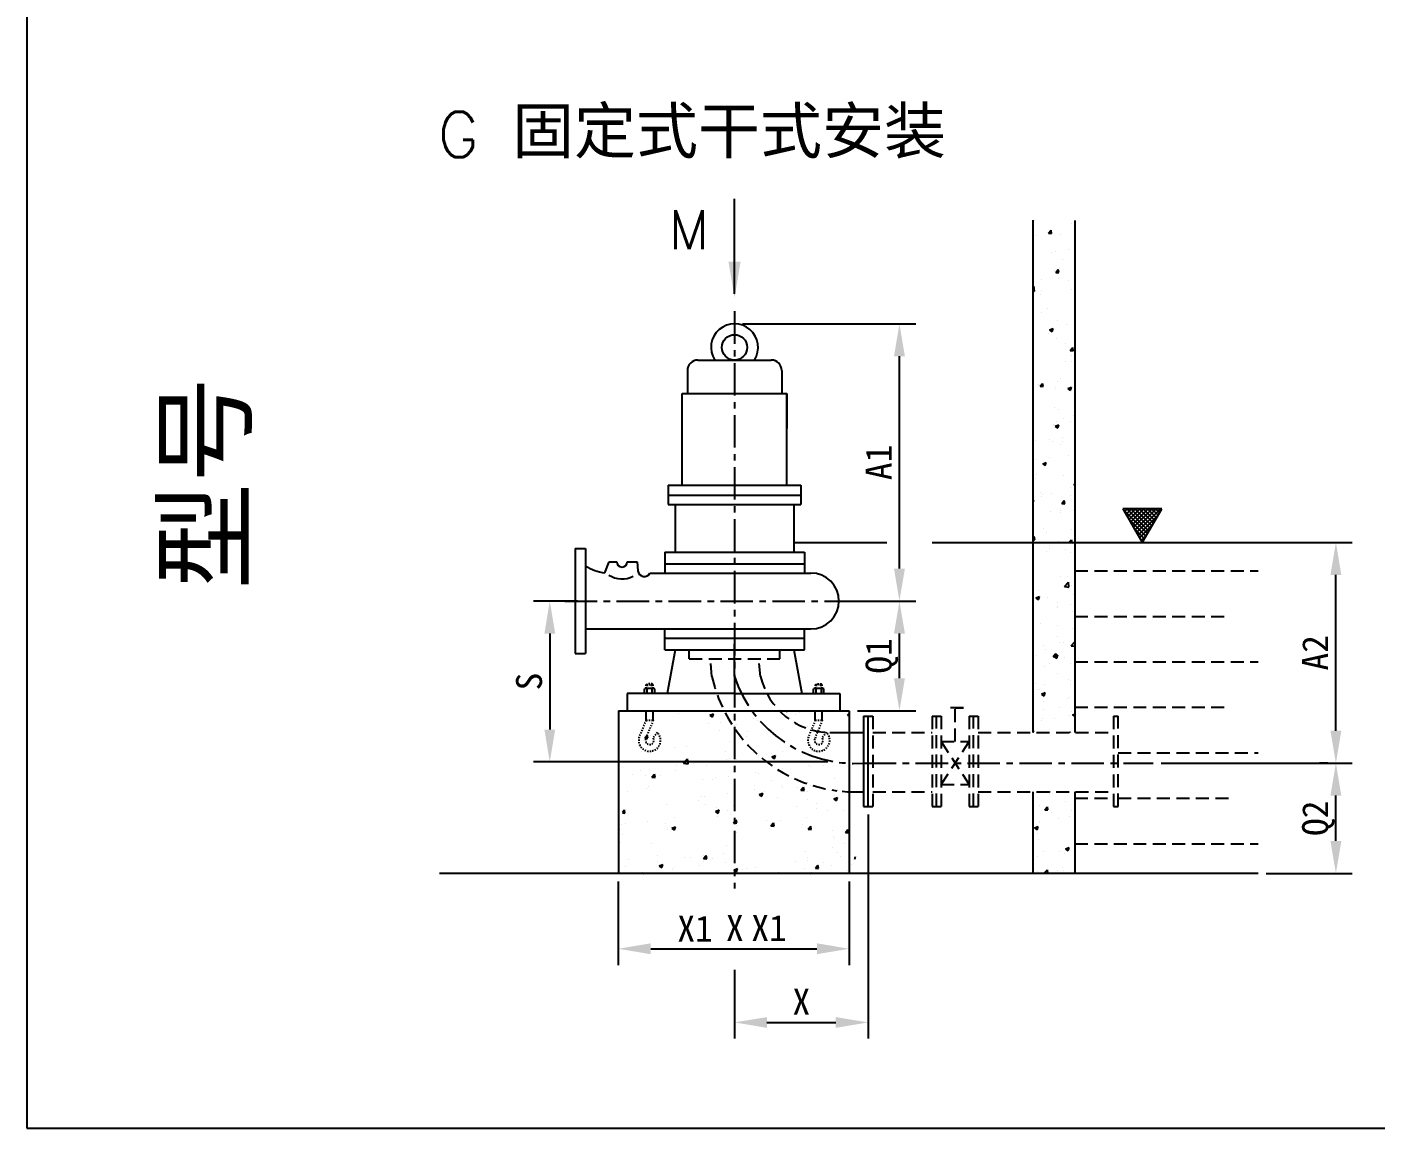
# Model space of a CAD drawing. Extents: x 1620 to 2878, y -792 to 791.
# Drawn here: x 1619.6 to 1723.4, y 343.7 to 428.5 of the extents above; entities that cross this region are included whole.
import ezdxf
from ezdxf.enums import TextEntityAlignment as Align

# ---------------------------------------------------------------- set-up
doc = ezdxf.new("R2010")
doc.units = 0
doc.header["$MEASUREMENT"] = 0
doc.linetypes.add('CENTERX2', pattern=[4, 2.5, -0.5, 0.5, -0.5])
doc.linetypes.add('DASHEDX2', pattern=[1.5, 1, -0.5])
doc.layers.get('0').update_dxf_attribs({"linetype": 'CONTINUOUS'})
doc.layers.get('DEFPOINTS').update_dxf_attribs({"linetype": 'CONTINUOUS'})
for name, color, linetype in [('1', 7, 'CONTINUOUS'), ('2', 1, 'CONTINUOUS'), ('3', 2, 'DASHEDX2'), ('5', 4, 'CENTERX2'), ('7', 1, 'CONTINUOUS')]:
    doc.layers.add(name, color=color, linetype=linetype)
doc.styles.add('HZTXT', font='txt.shx', dxfattribs={"bigfont": 'hztxt.shx'})
doc.styles.get("Standard").update_dxf_attribs({"font": 'SimSun.ttf', "width": 0.6})
doc.dimstyles.get("Standard").update_dxf_attribs({"dimtxt": 0.18, "dimasz": 0.18, "dimexe": 0.18, "dimexo": 0.0625, "dimgap": 0.09, "dimtad": 0, "dimtih": 1, "dimtoh": 1, "dimdec": 4, "dimzin": 0, "dimdsep": 46, "dimtxsty": 'Standard', "dimcen": 0.09, "dimadec": 0, "dimazin": 0, "dimtfac": 1, "dimtdec": 4, "dimtofl": 0, "dimtmove": 0, "dimatfit": 3, "dimfxl": 0, "dimtolj": 1, "dimtzin": 0, "dimarcsym": 0})

# ---------------------------------------------------------------- blocks, each defined once
blk = doc.blocks.new('*D360')
at = {"layer": '2', "color": 0, "lineweight": -2}
for p, q in [((1661.97, 384.3), (1658.58, 384.3)), ((1659.83, 381.8), (1659.83, 374.41)), ((1681.25, 371.91), (1658.58, 371.91))]:
    blk.add_line(p, q, dxfattribs=at)
at = {"layer": '2', "color": 0}
for points in [[(1659.42, 381.8), (1660.25, 381.8), (1659.83, 384.3)], [(1659.42, 374.41), (1660.25, 374.41), (1659.83, 371.91)]]:
    blk.add_solid(points, dxfattribs=at)
at = {"layer": 'DEFPOINTS', "color": 0}
for p in [(1662.59, 384.3), (1659.83, 371.91), (1681.88, 371.91)]:
    blk.add_point(p, dxfattribs=at)
blk = doc.blocks.new('*D361')
at = {"layer": '2', "color": 0, "lineweight": -2}
for p, q in [((1665.11, 362.71), (1665.11, 356.28)), ((1682.9, 362.71), (1682.9, 356.28)), ((1667.61, 357.53), (1680.4, 357.53))]:
    blk.add_line(p, q, dxfattribs=at)
at = {"layer": '2', "color": 0}
for points in [[(1667.61, 357.95), (1667.61, 357.11), (1665.11, 357.53)], [(1680.4, 357.95), (1680.4, 357.11), (1682.9, 357.53)]]:
    blk.add_solid(points, dxfattribs=at)
at = {"layer": 'DEFPOINTS', "color": 0}
for p in [(1665.11, 363.33), (1682.9, 363.33), (1682.9, 357.53)]:
    blk.add_point(p, dxfattribs=at)
blk = doc.blocks.new('*D362')
at = {"layer": '2', "color": 0, "lineweight": -2}
for p, q in [((1684.35, 367.86), (1684.35, 350.61)), ((1674.06, 355.91), (1674.06, 350.61)), ((1676.56, 351.86), (1681.85, 351.86))]:
    blk.add_line(p, q, dxfattribs=at)
at = {"layer": '2', "color": 0}
for points in [[(1676.56, 352.27), (1676.56, 351.44), (1674.06, 351.86)], [(1681.85, 352.27), (1681.85, 351.44), (1684.35, 351.86)]]:
    blk.add_solid(points, dxfattribs=at)
at = {"layer": 'DEFPOINTS', "color": 0}
for p in [(1684.35, 368.48), (1674.06, 356.53), (1684.35, 351.86)]:
    blk.add_point(p, dxfattribs=at)
blk = doc.blocks.new('*D363')
at = {"layer": '2', "color": 0, "lineweight": -2}
for p, q in [((1689.29, 388.81), (1721.62, 388.81)), ((1720.37, 374.32), (1720.37, 386.31)), ((1719.75, 371.82), (1719.12, 371.82))]:
    blk.add_line(p, q, dxfattribs=at)
at = {"layer": '2', "color": 0}
for points in [[(1719.95, 386.31), (1720.79, 386.31), (1720.37, 388.81)], [(1719.95, 374.32), (1720.79, 374.32), (1720.37, 371.82)]]:
    blk.add_solid(points, dxfattribs=at)
at = {"layer": 'DEFPOINTS', "color": 0}
for p in [(1688.66, 388.81), (1720.37, 388.81), (1720.37, 371.82)]:
    blk.add_point(p, dxfattribs=at)
blk = doc.blocks.new('*D364')
at = {"layer": '2', "color": 0, "lineweight": -2}
for p, q in [((1682.72, 384.3), (1688.01, 384.3)), ((1686.76, 378.35), (1686.76, 381.8)), ((1683.52, 375.85), (1688.01, 375.85))]:
    blk.add_line(p, q, dxfattribs=at)
at = {"layer": '2', "color": 0}
for points in [[(1686.34, 381.8), (1687.18, 381.8), (1686.76, 384.3)], [(1686.34, 378.35), (1687.18, 378.35), (1686.76, 375.85)]]:
    blk.add_solid(points, dxfattribs=at)
at = {"layer": 'DEFPOINTS', "color": 0}
for p in [(1682.1, 384.3), (1686.76, 384.3), (1682.9, 375.85)]:
    blk.add_point(p, dxfattribs=at)
blk = doc.blocks.new('A$C2A1F7C56')
at = {"layer": '1'}
for p, q in [((9.7, 44.7), (9.7, 44.7)), ((12.3, 46.2), (12.3, 46.2))]:
    blk.add_line(p, q, dxfattribs=at)
at = {"layer": '3', "color": 2, "linetype": 'Continuous'}
for p, q in [((8.9, 89.2), (8.9, 96.1)), ((12.9, 89.2), (12.9, 96.1)), ((20.9, 89.2), (20.9, 96.1)), ((24.9, 89.2), (24.9, 96.1)), ((269.4, 89.2), (269.4, 96.1)), ((273.4, 89.2), (273.4, 96.1)), ((281.4, 89.2), (281.4, 96.1)), ((285.4, 89.2), (285.4, 96.1))]:
    blk.add_line(p, q, dxfattribs=at)
at = {"layer": '3', "color": 2}
for p, q in [((11.6, 102.3), (12.8, 103.6)), ((11.6, 96.6), (11.6, 102.3)), ((22.2, 102.3), (11.6, 102.3)), ((22.2, 96.6), (11.6, 96.6)), ((21, 103.6), (12.8, 103.6)), ((13.5, 96.3), (13.5, 103.6)), ((20.4, 96.3), (20.4, 103.6)), ((22.2, 102.3), (21, 103.6)), ((22.2, 96.6), (22.2, 102.3)), ((272.1, 102.3), (273.3, 103.5)), ((272.1, 96.6), (272.1, 102.3)), ((282.7, 102.3), (272.1, 102.3)), ((282.7, 96.6), (272.1, 96.6)), ((281.5, 103.5), (273.3, 103.5)), ((273.9, 96.2), (273.9, 103.5)), ((280.9, 96.2), (280.9, 103.5)), ((282.7, 102.3), (281.5, 103.5)), ((282.7, 96.6), (282.7, 102.3))]:
    blk.add_line(p, q, dxfattribs=at)
at = {"layer": '3', "color": 2, "linetype": 'Continuous', "ltscale": 0.5}
for p, q in [((11.5, 47.7), (11.5, 62.3)), ((22.4, 47.7), (22.4, 62.3)), ((272, 47.7), (272, 62.3)), ((282.8, 47.7), (282.8, 62.3))]:
    blk.add_line(p, q, dxfattribs=at)
at = {"layer": '3', "color": 2, "ltscale": 0.5}
for p, q in [((11.5, 47.7), (0.8, 22.2)), ((22.4, 47.7), (10.7, 19)), ((11.5, 47.7), (22.4, 47.7)), ((272, 47.7), (261.3, 22.2)), ((282.8, 47.7), (271.2, 19)), ((272, 47.7), (282.8, 47.7)), ((28.6, 29.2), (22.3, 20.7)), ((289.1, 29.2), (282.8, 20.7))]:
    blk.add_line(p, q, dxfattribs=at)
at = {"layer": '3', "color": 2, "linetype": 'Continuous'}
for centre, radius, start, end in [((10.9, 93), 3.68, 57.1328, 122.8672), ((16.9, 82.9), 13.8, 73, 107), ((22.9, 93), 3.68, 57.1328, 122.8672), ((271.4, 93), 3.68, 57.1328, 122.8672), ((277.4, 82.9), 13.8, 73, 107), ((283.4, 93), 3.68, 57.1328, 122.8672)]:
    blk.add_arc(centre, radius, start, end, dxfattribs=at)
at = {"layer": '3', "color": 2, "ltscale": 0.5}
for centre, radius, end in [((16.9, 16.9), 16.9, 46.4582), ((277.4, 16.9), 16.9, 46.4582), ((16.9, 16.9), 6.57, 35.0438), ((277.4, 16.9), 6.57, 35.0438)]:
    blk.add_arc(centre, radius, 161.8693, end, dxfattribs=at)
blk = doc.blocks.new('*D365')
at = {"layer": '2', "color": 0, "lineweight": -2}
for p, q in [((1674.68, 405.64), (1688.01, 405.64)), ((1686.76, 386.8), (1686.76, 403.14)), ((1682.72, 384.3), (1688.01, 384.3))]:
    blk.add_line(p, q, dxfattribs=at)
at = {"layer": '2', "color": 0}
for points in [[(1686.34, 403.14), (1687.18, 403.14), (1686.76, 405.64)], [(1686.34, 386.8), (1687.18, 386.8), (1686.76, 384.3)]]:
    blk.add_solid(points, dxfattribs=at)
at = {"layer": 'DEFPOINTS', "color": 0}
for p in [(1674.06, 405.64), (1686.76, 405.64), (1682.1, 384.3)]:
    blk.add_point(p, dxfattribs=at)
blk = doc.blocks.new('A$C64E24ADA')
at = {"layer": '1', "color": 7}
for p, q in [((8.1, 26), (64.9, 26)), ((0, 17.9), (0, 0)), ((73, 17.9), (73, 0))]:
    blk.add_line(p, q, dxfattribs=at)
blk.add_circle((36.5, 35.8), 9.79, dxfattribs=at)
for centre, radius, start, end in [((36.5, 35.8), 18.2, 327.4334, 212.5666), ((8.1, 17.9), 8.11, 90, 180), ((64.9, 17.9), 8.11, 360, 90)]:
    blk.add_arc(centre, radius, start, end, dxfattribs=at)
blk = doc.blocks.new('A$C72826DCF')
at = {"layer": '7', "xscale": 1.99080175, "yscale": 1.99080175, "zscale": 1.99080175}
blk.add_blockref('A$C64E24ADA', (0, 0), dxfattribs=at)
blk = doc.blocks.new('*D366')
at = {"layer": '2', "color": 0, "lineweight": -2}
for p, q in [((1706.91, 371.82), (1721.62, 371.82)), ((1720.37, 365.83), (1720.37, 369.32)), ((1715, 363.33), (1721.62, 363.33))]:
    blk.add_line(p, q, dxfattribs=at)
at = {"layer": '2', "color": 0}
for points in [[(1719.95, 369.32), (1720.79, 369.32), (1720.37, 371.82)], [(1719.95, 365.83), (1720.79, 365.83), (1720.37, 363.33)]]:
    blk.add_solid(points, dxfattribs=at)
at = {"layer": 'DEFPOINTS', "color": 0}
for p in [(1706.29, 371.82), (1720.37, 371.82), (1714.37, 363.33)]:
    blk.add_point(p, dxfattribs=at)
blk = doc.blocks.new('A$C3E72475A')
at = {"layer": '2'}
h = blk.add_hatch(dxfattribs=at)
h.set_pattern_fill('ANSI37', color=256, scale=36, style=0)
h.set_pattern_definition([(45, (2024.0684, 8012.158), (-3.1819805, 3.1819805), []), (135, (2024.0684, 8012.158), (-3.1819805, -3.1819805), [])])
h.paths.add_polyline_path([(60, 52), (0, 52), (30, 0)])
for p, q in [((60, 52), (0, 52)), ((0, 52), (30, 0)), ((30, 0), (60, 52))]:
    blk.add_line(p, q, dxfattribs=at)
blk = doc.blocks.new('A$C0EF043DF')
at = {"layer": '7'}
blk.add_blockref('A$C3E72475A', (0, 0), dxfattribs=at)
blk = doc.blocks.new('A$C2C7963D8')
at = {"layer": '7'}
blk.add_blockref('A$C0EF043DF', (0, 0), dxfattribs=at)

msp = doc.modelspace()

# ---------------------------------------------------------------- linework, layer by layer
for p, q in [((1619.57085, 553.72929), (1619.57085, 343.72929)), ((1619.57085, 343.72929), (1916.57085, 343.72929))]:
    msp.add_line(p, q)
at = {"layer": '1', "color": 7}
for p, q in [((1697.0455, 374.17138), (1697.0455, 413.63363)), ((1670.02795, 393.21591), (1670.02795, 400.26596)), ((1670.02795, 400.26596), (1678.09195, 400.26596)), ((1678.09195, 393.21591), (1678.09195, 400.26596)), ((1678.09195, 400.26596), (1678.09195, 397.57796)), ((1668.95275, 393.21591), (1679.16715, 393.21591)), ((1668.95275, 393.21591), (1668.95275, 391.73901)), ((1668.95275, 392.44851), (1679.16715, 392.44851)), ((1679.16715, 393.21591), (1679.16715, 391.73901)), ((1668.95275, 391.73901), (1679.16715, 391.73901)), ((1669.49035, 391.73901), (1669.49035, 388.05341)), ((1678.62955, 391.73901), (1678.62955, 388.05341)), ((1661.78666, 388.33316), (1661.78666, 380.26916)), ((1661.78666, 388.33316), (1662.59306, 388.33316)), ((1662.59306, 388.33316), (1662.59306, 380.26916)), ((1664.06414, 386.48406), (1664.39965, 387.32129)), ((1664.39965, 387.32129), (1664.99072, 387.32129)), ((1665.79928, 387.32129), (1666.55972, 387.32129)), ((1666.55972, 387.32129), (1666.61101, 386.62995)), ((1668.68395, 388.05341), (1679.43595, 388.05341)), ((1668.68395, 388.05341), (1668.68395, 386.45156)), ((1679.43595, 388.05341), (1679.43595, 386.45156)), ((1667.5501, 386.45156), (1679.94836, 386.45156)), ((1668.68395, 387.16106), (1679.43595, 387.16106)), ((1662.59306, 382.15076), (1679.94836, 382.15076)), ((1668.68395, 380.54891), (1668.68395, 382.15076)), ((1679.43595, 380.54891), (1679.43595, 382.15076)), ((1668.68395, 381.44126), (1679.43595, 381.44126)), ((1661.78666, 380.26916), (1662.59306, 380.26916)), ((1668.68395, 380.54891), (1679.43595, 380.54891)), ((1669.49035, 380.54891), (1668.88426, 377.19404)), ((1678.62955, 380.54891), (1679.23565, 377.19404)), ((1674.05995, 377.19404), (1665.78354, 377.19404)), ((1665.78354, 377.19404), (1665.78354, 375.85004)), ((1674.05995, 377.19404), (1682.16159, 377.19404)), ((1682.16159, 377.19404), (1682.16159, 375.85004)), ((1684.00317, 375.44806), (1684.00317, 368.48076)), ((1684.00317, 375.44806), (1684.35153, 375.44806)), ((1684.35153, 368.48076), (1684.35153, 375.44806)), ((1681.4081, 374.17138), (1684.00317, 374.17138)), ((1697.0455, 363.33446), (1697.0455, 369.62262)), ((1684.00317, 368.48076), (1684.35153, 368.48076))]:
    msp.add_line(p, q, dxfattribs=at)
at = {"layer": '1'}
for p, q in [((1697.10873, 413.24077), (1697.10873, 413.24077)), ((1697.16144, 413.5838), (1697.16144, 413.5838)), ((1699.99877, 413.32707), (1699.99877, 413.32707)), ((1700.27159, 413.59914), (1700.27159, 374.17138)), ((1697.1128, 412.25222), (1697.1128, 412.25222)), ((1697.301, 412.46361), (1697.301, 412.46361)), ((1698.24234, 412.61366), (1698.43518, 412.84347)), ((1698.24234, 412.61366), (1698.48143, 412.59274)), ((1698.48127, 412.59277), (1698.43502, 412.8435)), ((1699.16655, 412.53386), (1699.16655, 412.53386)), ((1698.46508, 411.10657), (1698.46508, 411.10657)), ((1698.77492, 411.21854), (1698.77492, 411.21854)), ((1699.77628, 411.35037), (1699.77628, 411.35037)), ((1697.06417, 410.92065), (1697.06417, 410.92065)), ((1699.30847, 410.56927), (1699.30847, 410.56927)), ((1700.26843, 410.97765), (1700.27159, 410.97886)), ((1700.26843, 410.97765), (1700.27159, 410.97551)), ((1697.66927, 409.07334), (1697.66927, 409.07334)), ((1698.724, 409.77273), (1698.724, 409.77273)), ((1698.79735, 409.60489), (1698.99018, 409.8347)), ((1698.79735, 409.60489), (1699.03643, 409.58397)), ((1699.03627, 409.584), (1698.99002, 409.83473)), ((1699.02851, 409.14017), (1699.02851, 409.14017)), ((1699.06927, 409.87071), (1699.06927, 409.87071)), ((1700.23893, 409.97217), (1700.23893, 409.97217)), ((1697.0455, 408.45874), (1697.11923, 408.53559)), ((1697.0455, 408.174), (1697.16342, 408.15571)), ((1697.16326, 408.15576), (1697.11906, 408.53564)), ((1697.67173, 408.19508), (1697.67173, 408.19508)), ((1699.80456, 408.98312), (1699.80456, 408.98312)), ((1699.98697, 408.2619), (1699.98697, 408.2619)), ((1697.65423, 407.86148), (1697.65423, 407.86148)), ((1697.73372, 406.49205), (1697.73372, 406.49205)), ((1698.13438, 406.81688), (1698.13438, 406.81688)), ((1697.0821, 405.23923), (1697.0821, 405.23923)), ((1698.22982, 404.9059), (1698.22982, 404.9059)), ((1698.32191, 405.17645), (1698.60198, 405.28396)), ((1698.32191, 405.17645), (1698.52087, 405.04224)), ((1698.52071, 405.04227), (1698.60181, 405.28398)), ((1698.92335, 405.87599), (1698.92335, 405.87599)), ((1699.6083, 405.57181), (1699.6083, 405.57181)), ((1698.87472, 404.54441), (1698.87472, 404.54441)), ((1699.55738, 404.126), (1699.55738, 404.126)), ((1699.90736, 403.58735), (1700.10019, 403.81716)), ((1699.90736, 403.58735), (1700.14644, 403.56643)), ((1699.97518, 403.19674), (1699.97518, 403.19674)), ((1700.14628, 403.56646), (1700.10003, 403.81719)), ((1699.58617, 402.7717), (1699.58617, 402.7717)), ((1700.02003, 402.74779), (1700.02003, 402.74779)), ((1697.45282, 400.9707), (1697.45282, 400.9707)), ((1697.59332, 400.82959), (1697.78616, 401.0594)), ((1697.59332, 400.82959), (1697.83241, 400.80867)), ((1697.83224, 400.8087), (1697.78599, 401.05943)), ((1698.79036, 400.73846), (1698.79036, 400.73846)), ((1698.96775, 401.17015), (1698.96775, 401.17015)), ((1699.17007, 401.3965), (1699.17007, 401.3965)), ((1699.73627, 400.66537), (1700.01635, 400.77288)), ((1699.93507, 400.53119), (1700.01618, 400.77291)), ((1698.7288, 400.54969), (1698.7288, 400.54969)), ((1699.73627, 400.66537), (1699.93524, 400.53116)), ((1698.68016, 399.21811), (1698.68016, 399.21811)), ((1699.00492, 399.00984), (1699.00492, 399.00984)), ((1698.63152, 397.88654), (1698.63152, 397.88654)), ((1698.76301, 397.76477), (1699.04309, 397.87228)), ((1698.76301, 397.76477), (1698.96198, 397.63056)), ((1698.85481, 398.15718), (1698.85481, 398.15718)), ((1698.96181, 397.63059), (1699.04291, 397.87231)), ((1699.3894, 398.34743), (1699.3894, 398.34743)), ((1699.96338, 398.13157), (1699.96338, 398.13157)), ((1700.14671, 398.60426), (1700.14671, 398.60426)), ((1697.21561, 396.66125), (1697.21561, 396.66125)), ((1698.33712, 396.76979), (1698.33712, 396.76979)), ((1699.33848, 396.90162), (1699.33848, 396.90162)), ((1699.3509, 396.57103), (1699.3509, 396.57103)), ((1698.58288, 396.55496), (1698.58288, 396.55496)), ((1699.15828, 396.33133), (1699.15828, 396.33133)), ((1697.28484, 395.19214), (1697.28484, 395.19214)), ((1697.78975, 394.86417), (1698.06982, 394.97168)), ((1697.78975, 394.86417), (1697.98872, 394.72996)), ((1697.98854, 394.72999), (1698.06965, 394.97171)), ((1698.2862, 395.32397), (1698.2862, 395.32397)), ((1699.80113, 395.52342), (1699.80113, 395.52342)), ((1697.23392, 393.74633), (1697.23392, 393.74633)), ((1697.28007, 394.07997), (1697.28007, 394.07997)), ((1699.41536, 393.98975), (1699.41536, 393.98975)), ((1697.61884, 392.66599), (1697.61884, 392.66599)), ((1697.77616, 392.49381), (1697.77616, 392.49381)), ((1698.43696, 392.56023), (1698.43696, 392.56023)), ((1699.95159, 393.06641), (1699.95159, 393.06641)), ((1700.17738, 393.25369), (1700.27159, 393.28986)), ((1700.17738, 393.25369), (1700.27159, 393.19015)), ((1700.22277, 392.7007), (1700.22277, 392.7007)), ((1697.0455, 391.91944), (1697.09639, 392.07111)), ((1697.0455, 392.05148), (1697.09656, 392.07108)), ((1697.69657, 392.36812), (1697.69657, 392.36812)), ((1699.25834, 391.80329), (1699.45117, 392.0331)), ((1699.25834, 391.80329), (1699.49742, 391.78237)), ((1699.49725, 391.78239), (1699.451, 392.03312)), ((1699.91145, 392.40359), (1699.91145, 392.40359)), ((1698.38832, 391.22866), (1698.38832, 391.22866)), ((1699.14648, 391.26617), (1699.14648, 391.26617)), ((1699.17049, 391.12306), (1699.17049, 391.12306)), ((1700.17185, 391.25489), (1700.17185, 391.25489)), ((1697.84061, 389.91253), (1697.84061, 389.91253)), ((1698.11822, 389.54541), (1698.11822, 389.54541)), ((1699.9759, 389.82231), (1699.9759, 389.82231)), ((1697.0455, 389.16612), (1697.13714, 389.27534)), ((1697.0455, 389.03667), (1697.18339, 389.02461)), ((1697.18321, 389.02464), (1697.13696, 389.27537)), ((1698.29104, 388.56551), (1698.29104, 388.56551)), ((1698.3367, 388.32637), (1698.3367, 388.32637)), ((1698.98133, 388.87951), (1698.98133, 388.87951)), ((1699.58223, 388.29904), (1699.58223, 388.29904)), ((1699.81334, 388.79452), (1700.00618, 389.02433)), ((1699.81334, 388.79452), (1700.05243, 388.7736)), ((1700.05225, 388.77362), (1700.006, 389.02436)), ((1697.06594, 387.96776), (1697.06594, 387.96776)), ((1698.0673, 388.09959), (1698.0673, 388.09959)), ((1699.93979, 388.00124), (1699.93979, 388.00124)), ((1700.26283, 387.49001), (1700.26283, 387.49001)), ((1699.13469, 386.201), (1699.13469, 386.201)), ((1699.69305, 386.19217), (1699.69305, 386.19217)), ((1699.45926, 385.41813), (1699.77081, 385.74284)), ((1699.45926, 385.41813), (1699.815, 385.36296)), ((1699.81482, 385.36301), (1699.77063, 385.74289)), ((1700.00387, 385.47632), (1700.00387, 385.47632)), ((1700.21419, 386.15843), (1700.21419, 386.15843)), ((1697.25759, 384.55189), (1697.53767, 384.6594)), ((1697.25759, 384.55189), (1697.45656, 384.41769)), ((1697.45638, 384.41771), (1697.53749, 384.65943)), ((1697.47767, 385.14374), (1697.47767, 385.14374)), ((1698.14512, 384.57078), (1698.14512, 384.57078)), ((1698.89725, 384.15894), (1698.89725, 384.15894)), ((1700.16555, 384.82686), (1700.16555, 384.82686)), ((1698.95159, 383.89868), (1698.95159, 383.89868)), ((1698.96954, 383.81435), (1698.96954, 383.81435)), ((1699.95295, 384.03051), (1699.95295, 384.03051)), ((1700.11691, 383.49528), (1700.11691, 383.49528)), ((1697.59526, 382.53566), (1697.59526, 382.53566)), ((1698.90067, 382.45286), (1698.90067, 382.45286)), ((1700.06827, 382.1637), (1700.06827, 382.1637)), ((1698.9617, 381.57766), (1698.9617, 381.57766)), ((1699.12289, 381.13584), (1699.12289, 381.13584)), ((1699.36332, 381.07466), (1699.36332, 381.07466)), ((1699.98957, 380.85958), (1700.27159, 381.1535)), ((1700.2536, 382.02474), (1700.2536, 382.02474)), ((1697.3225, 380.08172), (1697.3225, 380.08172)), ((1697.8484, 380.87522), (1697.8484, 380.87522)), ((1697.99921, 380.57605), (1697.99921, 380.57605)), ((1698.60932, 380.01922), (1698.80216, 380.24903)), ((1698.60932, 380.01922), (1698.84841, 379.9983)), ((1698.67196, 380.04082), (1698.95204, 380.14833)), ((1698.67196, 380.04082), (1698.87093, 379.90661)), ((1698.84822, 379.99833), (1698.80197, 380.24906)), ((1698.87074, 379.90664), (1698.95185, 380.14835)), ((1699.45779, 379.9915), (1699.45779, 379.9915)), ((1699.98957, 380.85958), (1700.27159, 380.81584)), ((1700.01963, 380.83213), (1700.01963, 380.83213)), ((1697.95057, 379.24448), (1697.95057, 379.24448)), ((1698.31105, 379.49701), (1698.31105, 379.49701)), ((1699.97099, 379.50055), (1699.97099, 379.50055)), ((1697.25877, 377.91937), (1697.25877, 377.91937)), ((1697.90193, 377.9129), (1697.90193, 377.9129)), ((1698.95774, 378.74918), (1698.95774, 378.74918)), ((1699.78497, 378.25195), (1699.78497, 378.25195)), ((1699.92235, 378.16898), (1699.92235, 378.16898)), ((1697.38695, 377.50044), (1697.38695, 377.50044)), ((1697.58346, 377.47049), (1697.58346, 377.47049)), ((1697.6987, 377.14022), (1697.97877, 377.24773)), ((1697.6987, 377.14022), (1697.89767, 377.00601)), ((1697.89748, 377.00604), (1697.97859, 377.24776)), ((1699.91621, 377.87091), (1699.91621, 377.87091)), ((1665.11582, 375.85004), (1665.11345, 363.33446)), ((1669.01199, 375.84646), (1669.01199, 375.84646)), ((1678.06572, 375.75874), (1678.14233, 375.85004)), ((1682.89609, 375.85004), (1682.89846, 363.33446)), ((1697.85329, 376.58133), (1697.85329, 376.58133)), ((1697.88305, 375.91428), (1697.88305, 375.91428)), ((1699.1111, 376.07067), (1699.1111, 376.07067)), ((1699.73405, 376.80613), (1699.73405, 376.80613)), ((1699.87371, 376.8374), (1699.87371, 376.8374)), ((1700.01834, 375.82406), (1700.01834, 375.82406)), ((1667.64206, 375.31244), (1667.64206, 375.31244)), ((1667.77501, 375.04316), (1667.77501, 375.04316)), ((1669.71961, 375.61235), (1669.71961, 375.61235)), ((1672.04559, 374.86272), (1672.04559, 374.86272)), ((1672.16104, 375.52102), (1672.44111, 375.62853)), ((1672.16104, 375.52102), (1672.36001, 375.38682)), ((1672.35982, 375.38686), (1672.44092, 375.62858)), ((1673.0022, 374.93267), (1673.0022, 374.93267)), ((1673.74514, 374.81849), (1673.74514, 374.81849)), ((1674.18088, 374.7725), (1674.18088, 374.7725)), ((1675.51849, 375.26394), (1675.51849, 375.26394)), ((1675.82269, 375.1184), (1675.82269, 375.1184)), ((1678.1526, 375.29397), (1678.18963, 375.30818)), ((1678.17822, 375.27478), (1678.18944, 375.30822)), ((1678.72546, 375.54582), (1678.72546, 375.54582)), ((1679.04605, 375.72835), (1679.04605, 375.72835)), ((1679.89686, 375.65611), (1679.89686, 375.65611)), ((1682.77071, 375.50773), (1682.92815, 375.69536)), ((1682.77071, 375.50773), (1682.97067, 375.49024)), ((1697.68041, 375.09665), (1697.68041, 375.09665)), ((1697.80465, 375.24975), (1697.80465, 375.24975)), ((1698.68177, 375.22848), (1698.68177, 375.22848)), ((1699.82507, 375.50583), (1699.82507, 375.50583)), ((1700.08633, 375.52974), (1700.27159, 375.60086)), ((1700.08633, 375.52974), (1700.27159, 375.40478)), ((1700.1967, 375.42793), (1700.1967, 375.42793)), ((1667.14456, 373.75401), (1667.3374, 373.98382)), ((1667.14456, 373.75401), (1667.38365, 373.73309)), ((1667.38346, 373.73314), (1667.33721, 373.98387)), ((1667.59342, 373.98087), (1667.59342, 373.98087)), ((1667.95971, 374.26881), (1667.95971, 374.26881)), ((1672.88898, 374.32542), (1672.88898, 374.32542)), ((1674.05997, 374.74498), (1674.05997, 374.74498)), ((1675.01843, 373.86671), (1675.01843, 373.86671)), ((1675.02427, 374.2352), (1675.02427, 374.2352)), ((1676.31617, 374.68228), (1676.31617, 374.68228)), ((1676.99241, 374.01888), (1676.99241, 374.01888)), ((1679.68392, 374.66755), (1679.68392, 374.66755)), ((1680.58675, 374.50184), (1680.58675, 374.50184)), ((1697.08919, 374.2318), (1697.0455, 374.46865)), ((1697.0455, 374.23561), (1697.08938, 374.23177)), ((1699.77643, 374.17425), (1699.77643, 374.17425)), ((1699.86172, 374.17138), (1699.91217, 374.2315)), ((1699.92307, 374.17138), (1699.91198, 374.23152)), ((1666.97921, 373.00992), (1666.97921, 373.00992)), ((1667.06174, 373.54372), (1667.06174, 373.54372)), ((1669.42372, 373.02244), (1669.42372, 373.02244)), ((1670.35294, 373.06587), (1670.35294, 373.06587)), ((1673.38507, 372.73926), (1673.38507, 372.73926)), ((1673.6965, 373.48692), (1673.6965, 373.48692)), ((1674.46621, 373.68629), (1674.46621, 373.68629)), ((1677.77916, 372.73689), (1677.77916, 372.73689)), ((1666.90743, 372.69116), (1666.90743, 372.69116)), ((1670.12745, 371.81846), (1670.439, 372.14317)), ((1670.12745, 371.81846), (1670.48319, 371.76329)), ((1670.483, 371.76336), (1670.43881, 372.14324)), ((1670.89764, 371.77737), (1670.89764, 371.77737)), ((1671.62744, 371.89927), (1671.62744, 371.89927)), ((1671.88058, 371.66605), (1671.88058, 371.66605)), ((1671.899, 371.9092), (1671.899, 371.9092)), ((1673.41393, 372.10865), (1673.41393, 372.10865)), ((1673.64786, 372.15534), (1673.64786, 372.15534)), ((1674.21332, 372.06647), (1674.21332, 372.06647)), ((1675.52036, 372.64904), (1675.52036, 372.64904)), ((1675.72541, 372.45524), (1675.72541, 372.45524)), ((1675.94013, 372.44123), (1675.94013, 372.44123)), ((1676.54607, 372.46689), (1676.54607, 372.46689)), ((1676.9363, 372.30007), (1677.21637, 372.40758)), ((1676.9363, 372.30007), (1677.13526, 372.16586)), ((1676.94149, 372.57306), (1676.94149, 372.57306)), ((1677.13507, 372.16591), (1677.21618, 372.40762)), ((1679.75095, 371.66139), (1679.75095, 371.66139)), ((1680.9317, 371.65927), (1680.9317, 371.65927)), ((1666.20027, 370.96594), (1666.20027, 370.96594)), ((1666.85651, 371.24535), (1666.85651, 371.24535)), ((1667.21509, 370.86521), (1667.21509, 370.86521)), ((1667.49614, 371.31772), (1667.49614, 371.31772)), ((1667.69956, 370.74524), (1667.8924, 370.97505)), ((1667.69956, 370.74524), (1667.93865, 370.72432)), ((1667.93846, 370.72437), (1667.89221, 370.9751)), ((1668.33556, 370.87572), (1668.33556, 370.87572)), ((1669.54784, 371.26563), (1669.54784, 371.26563)), ((1669.57369, 371.61762), (1669.57369, 371.61762)), ((1672.60614, 370.69528), (1672.60614, 370.69528)), ((1673.59922, 370.82376), (1673.59922, 370.82376)), ((1675.67677, 371.12367), (1675.67677, 371.12367)), ((1675.88921, 370.99541), (1675.88921, 370.99541)), ((1677.40414, 371.19486), (1677.40414, 371.19486)), ((1677.73052, 371.40531), (1677.73052, 371.40531)), ((1679.93034, 371.52744), (1679.93034, 371.52744)), ((1681.77985, 370.62972), (1681.77985, 370.62972)), ((1665.80423, 369.6677), (1665.80423, 369.6677)), ((1667.31916, 369.86714), (1667.31916, 369.86714)), ((1667.4475, 369.98614), (1667.4475, 369.98614)), ((1671.5788, 370.56769), (1671.5788, 370.56769)), ((1672.36165, 370.531), (1672.36165, 370.531)), ((1674.04818, 369.67982), (1674.04818, 369.67982)), ((1675.58482, 370.06776), (1675.58482, 370.06776)), ((1675.62813, 369.79209), (1675.62813, 369.79209)), ((1676.35186, 369.61721), (1676.35186, 369.61721)), ((1676.87672, 370.51484), (1676.87672, 370.51484)), ((1677.68188, 370.07374), (1677.68188, 370.07374)), ((1677.72011, 369.97754), (1677.72011, 369.97754)), ((1678.87806, 369.94979), (1678.87806, 369.94979)), ((1679.17573, 369.74121), (1679.36856, 369.97102)), ((1679.17573, 369.74121), (1679.41481, 369.72029)), ((1679.41462, 369.72033), (1679.36837, 369.97106)), ((1679.67213, 369.60239), (1679.67213, 369.60239)), ((1679.70231, 370.32981), (1679.70231, 370.32981)), ((1679.87942, 370.08162), (1679.87942, 370.08162)), ((1681.99069, 369.7971), (1681.99069, 369.7971)), ((1698.29684, 369.62262), (1698.33877, 369.59434)), ((1698.33858, 369.59436), (1698.34806, 369.62262)), ((1699.51515, 369.58175), (1699.51515, 369.58175)), ((1699.79994, 369.61265), (1699.79994, 369.61265)), ((1700.27159, 369.62262), (1700.27159, 363.33446)), ((1668.79309, 368.62208), (1668.79309, 368.62208)), ((1671.30937, 368.95335), (1671.30937, 368.95335)), ((1671.53016, 369.23611), (1671.53016, 369.23611)), ((1671.71543, 369.2794), (1671.71543, 369.2794)), ((1671.81033, 368.66205), (1671.81033, 368.66205)), ((1673.55059, 369.49219), (1673.55059, 369.49219)), ((1673.94562, 368.57183), (1673.94562, 368.57183)), ((1675.96303, 369.39947), (1676.24311, 369.50698)), ((1675.96303, 369.39947), (1676.162, 369.26526)), ((1676.16181, 369.26531), (1676.24292, 369.50702)), ((1677.33938, 369.20197), (1677.33938, 369.20197)), ((1679.65367, 368.99824), (1679.65367, 368.99824)), ((1680.34207, 368.70342), (1680.34207, 368.70342)), ((1681.71155, 369.07912), (1681.99163, 369.18663)), ((1681.71155, 369.07912), (1681.91052, 368.94491)), ((1681.73121, 369.29814), (1681.73121, 369.29814)), ((1681.91033, 368.94495), (1681.99143, 369.18667)), ((1697.56145, 368.59188), (1697.56145, 368.59188)), ((1698.51379, 369.44992), (1698.51379, 369.44992)), ((1699.58188, 368.84795), (1699.58188, 368.84795)), ((1665.42918, 367.98366), (1665.62462, 367.96656)), ((1665.44456, 368.05783), (1665.57837, 368.21729)), ((1665.62442, 367.96661), (1665.57817, 368.21734)), ((1669.42777, 367.6229), (1669.42777, 367.6229)), ((1672.60215, 368.10935), (1672.88222, 368.21686)), ((1672.60215, 368.10935), (1672.80111, 367.97514)), ((1672.67389, 368.40113), (1672.67389, 368.40113)), ((1672.7833, 367.70829), (1672.7833, 367.70829)), ((1672.80092, 367.97518), (1672.88202, 368.2169)), ((1673.50195, 368.16061), (1673.50195, 368.16061)), ((1673.78466, 367.84012), (1673.78466, 367.84012)), ((1678.82714, 368.50398), (1678.82714, 368.50398)), ((1679.60503, 367.66666), (1679.60503, 367.66666)), ((1680.35149, 368.30117), (1680.35149, 368.30117)), ((1681.19976, 368.20257), (1681.19976, 368.20257)), ((1682.48678, 368.21095), (1682.48678, 368.21095)), ((1697.9603, 368.23515), (1698.15314, 368.46497)), ((1697.9603, 368.23515), (1698.19939, 368.21424)), ((1698.19919, 368.21426), (1698.15294, 368.46499)), ((1698.46287, 368.00411), (1698.46287, 368.00411)), ((1699.00413, 367.57941), (1699.00413, 367.57941)), ((1699.89262, 367.74058), (1699.89262, 367.74058)), ((1699.9778, 368.20355), (1699.9778, 368.20355)), ((1665.21461, 366.71185), (1665.21461, 366.71185)), ((1665.3298, 367.06692), (1665.3298, 367.06692)), ((1665.67566, 367.19987), (1665.67566, 367.19987)), ((1667.35023, 367.32299), (1667.35023, 367.32299)), ((1668.74217, 367.17626), (1668.74217, 367.17626)), ((1668.8961, 366.70828), (1668.8961, 366.70828)), ((1669.24126, 366.81922), (1669.52133, 366.92673)), ((1669.24126, 366.81922), (1669.44022, 366.68501)), ((1669.44003, 366.68506), (1669.52113, 366.92678)), ((1673.99265, 367.23445), (1674.05995, 367.31466)), ((1673.99265, 367.23445), (1674.05995, 367.22857)), ((1674.05995, 367.31466), (1674.18549, 367.46427)), ((1674.05995, 367.22857), (1674.23174, 367.21354)), ((1674.23154, 367.21358), (1674.18529, 367.46431)), ((1674.20153, 367.00131), (1674.20153, 367.00131)), ((1676.53427, 367.40173), (1676.53427, 367.40173)), ((1676.77351, 366.7945), (1676.77351, 366.7945)), ((1676.86169, 366.98345), (1677.05453, 367.21326)), ((1676.86169, 366.98345), (1677.10078, 366.96253)), ((1677.10058, 366.96257), (1677.05433, 367.2133)), ((1677.5846, 367.41059), (1677.5846, 367.41059)), ((1679.28979, 367.12577), (1679.28979, 367.12577)), ((1679.73073, 366.73244), (1679.92357, 366.96225)), ((1679.73073, 366.73244), (1679.96982, 366.71152)), ((1679.96962, 366.71156), (1679.92337, 366.96229)), ((1681.63393, 366.63499), (1681.63393, 366.63499)), ((1682.59977, 366.48143), (1682.79261, 366.71124)), ((1682.59977, 366.48143), (1682.83886, 366.46051)), ((1682.83867, 366.46055), (1682.79242, 366.71128)), ((1697.16654, 366.82794), (1697.44662, 366.93545)), ((1697.16654, 366.82794), (1697.36551, 366.69374)), ((1697.36532, 366.69376), (1697.44642, 366.93548)), ((1697.51281, 367.2603), (1697.51281, 367.2603)), ((1697.55987, 367.34016), (1697.55987, 367.34016)), ((1665.28116, 365.73534), (1665.28116, 365.73534)), ((1665.46891, 366.35142), (1665.46891, 366.35142)), ((1667.68989, 365.59862), (1667.68989, 365.59862)), ((1673.40467, 365.49746), (1673.40467, 365.49746)), ((1674.01007, 365.99054), (1674.01007, 365.99054)), ((1674.2473, 366.46192), (1674.2473, 366.46192)), ((1681.70784, 366.16697), (1681.70784, 366.16697)), ((1681.76508, 366.01254), (1681.76508, 366.01254)), ((1682.55123, 365.62967), (1682.55123, 365.62967)), ((1697.41059, 366.42646), (1697.41059, 366.42646)), ((1697.46417, 365.92873), (1697.46417, 365.92873)), ((1665.8805, 364.40377), (1665.8805, 364.40377)), ((1668.10029, 364.67505), (1668.10029, 364.67505)), ((1670.23558, 364.58483), (1670.23558, 364.58483)), ((1670.67874, 364.55299), (1670.67874, 364.55299)), ((1671.67862, 364.47669), (1671.87145, 364.70651)), ((1671.67862, 364.47669), (1671.9177, 364.45578)), ((1671.6801, 364.68483), (1671.6801, 364.68483)), ((1671.91751, 364.45582), (1671.87126, 364.70655)), ((1672.37087, 364.49461), (1672.37087, 364.49461)), ((1673.19503, 364.88427), (1673.19503, 364.88427)), ((1674.03638, 364.61465), (1674.03638, 364.61465)), ((1679.50775, 365.00351), (1679.50775, 365.00351)), ((1679.66033, 364.53722), (1679.66033, 364.53722)), ((1681.5853, 365.30341), (1681.5853, 365.30341)), ((1681.99308, 364.93764), (1681.99308, 364.93764)), ((1682.22773, 364.63434), (1682.22773, 364.63434)), ((1683.32469, 364.43387), (1683.38765, 364.62151)), ((1697.41553, 364.59715), (1697.41553, 364.59715)), ((1697.87324, 365.04826), (1697.87324, 365.04826)), ((1699.06859, 364.99813), (1699.06859, 364.99813)), ((1699.43596, 364.85322), (1699.43596, 364.85322)), ((1699.55417, 365.21747), (1699.83425, 365.32498)), ((1699.55417, 365.21747), (1699.75314, 365.08326)), ((1699.75294, 365.08329), (1699.83405, 365.325)), ((1665.63625, 363.88914), (1665.63625, 363.88914)), ((1666.91911, 363.36344), (1667.10597, 363.33446)), ((1667.03815, 363.41339), (1667.03815, 363.41339)), ((1668.15254, 364.22041), (1668.15254, 364.22041)), ((1668.26799, 363.91862), (1668.54807, 364.02613)), ((1668.26799, 363.91862), (1668.46696, 363.78441)), ((1668.46677, 363.78446), (1668.54787, 364.02618)), ((1669.28185, 363.62817), (1669.28185, 363.62817)), ((1669.37089, 363.81381), (1669.37089, 363.81381)), ((1671.3356, 363.90981), (1671.3356, 363.90981)), ((1671.70364, 364.21423), (1671.70364, 364.21423)), ((1673.35603, 364.16589), (1673.35603, 364.16589)), ((1674.01651, 363.59827), (1674.05995, 363.61495)), ((1674.01651, 363.59827), (1674.05995, 363.56897)), ((1674.05995, 363.61495), (1674.29659, 363.70578)), ((1674.05995, 363.56897), (1674.21548, 363.46406)), ((1674.21528, 363.46411), (1674.29639, 363.70582)), ((1674.66895, 363.6392), (1674.66895, 363.6392)), ((1674.99484, 363.73638), (1674.99484, 363.73638)), ((1675.67031, 363.77103), (1675.67031, 363.77103)), ((1677.43868, 363.41586), (1677.43868, 363.41586)), ((1678.77674, 364.22395), (1678.77674, 364.22395)), ((1679.45911, 363.67193), (1679.45911, 363.67193)), ((1679.71144, 364.30306), (1679.71144, 364.30306)), ((1679.91232, 363.33446), (1680.0451, 363.38543)), ((1680.02779, 363.33446), (1680.04491, 363.38547)), ((1680.28574, 363.72367), (1680.47857, 363.95348)), ((1680.28574, 363.72367), (1680.52482, 363.70275)), ((1680.52463, 363.70279), (1680.47838, 363.95352)), ((1680.91203, 364.13373), (1680.91203, 364.13373)), ((1681.53666, 363.97184), (1681.53666, 363.97184)), ((1682.76473, 363.53782), (1682.76473, 363.53782)), ((1683.04732, 364.04351), (1683.04732, 364.04351)), ((1697.42939, 363.50219), (1697.42939, 363.50219)), ((1697.88697, 363.33446), (1698.15343, 363.61216)), ((1698.18554, 363.33446), (1698.15323, 363.61222)), ((1698.92236, 363.55368), (1698.92236, 363.55368)), ((1699.34716, 363.80319), (1699.34716, 363.80319)), ((1699.38732, 363.52165), (1699.38732, 363.52165)), ((1699.56468, 363.41198), (1699.56468, 363.41198)), ((1714.37202, 363.33446), (1651.33538, 363.33446)), ((1672.6621, 363.33596), (1672.6621, 363.33596))]:
    msp.add_line(p, q, dxfattribs=at)
at = {"layer": '1', "color": 7, "linetype": 'ByBlock'}
msp.add_line((1665.11582, 375.85004), (1682.89609, 375.85004), dxfattribs=at)
at = {"layer": '1', "color": 7}
for centre, radius, start, end in [((1665.395, 387.32129), 0.40428, 180, 0), ((1664.3259, 389.48739), 3.01471, 234.9147171, 265.0188084), ((1665.38185, 387.78975), 1.79055, 236.0729389, 299.078315), ((1667.1102, 386.69681), 0.50365, 187.6290456, 330.8595404), ((1679.94836, 384.30116), 2.1504, 270, 90), ((1683.38097, 380.93067), 11.32515, 264.7499545, 273.1494144)]:
    msp.add_arc(centre, radius, start, end, dxfattribs=at)
at = {"layer": '2', "linetype": 'ByBlock'}
msp.add_line((1674.05995, 407.94446), (1674.05995, 415.25801), dxfattribs=at)
at = {"layer": '2'}
msp.add_line((1678.72808, 388.80615), (1685.78163, 388.80615), dxfattribs=at)
at = {"layer": '2', "linetype": 'ByBlock'}
msp.add_solid([(1673.59329, 410.43585), (1674.52662, 410.43585), (1674.05995, 407.63585)], dxfattribs=at)
at = {"layer": '3'}
for p, q in [((1700.27159, 386.61775), (1714.37202, 386.61775)), ((1700.27159, 383.11775), (1712.1135, 383.11775)), ((1700.27159, 379.61775), (1714.37202, 379.61775)), ((1691.69636, 376.07596), (1690.20834, 376.07596)), ((1691.0476, 373.47529), (1691.0476, 376.07596)), ((1691.0476, 376.07596), (1691.69636, 376.07596)), ((1700.27159, 376.11775), (1712.1135, 376.11775)), ((1689.62159, 368.48076), (1689.62159, 375.44806)), ((1692.47361, 368.48076), (1692.47361, 375.44806)), ((1703.59204, 368.48076), (1703.59204, 375.44806)), ((1684.6999, 374.17138), (1689.27322, 374.17138)), ((1692.82198, 374.17138), (1703.24367, 374.17138)), ((1689.96995, 370.17177), (1692.12525, 373.47529)), ((1689.96995, 373.47529), (1692.12525, 370.17177)), ((1689.96995, 373.47529), (1692.12525, 373.47529)), ((1703.59204, 372.61775), (1714.37202, 372.61775)), ((1684.6999, 369.62262), (1689.27322, 369.62262)), ((1689.96995, 370.17177), (1692.12525, 370.17177)), ((1692.82198, 369.62262), (1703.24367, 369.62262)), ((1700.27159, 369.11775), (1703.24367, 369.11775)), ((1703.59204, 369.11775), (1712.1135, 369.11775)), ((1700.27159, 365.61775), (1714.37202, 365.61775))]:
    msp.add_line(p, q, dxfattribs=at)
at = {"layer": '3', "color": 2}
for p, q in [((1670.57631, 380.54891), (1677.5436, 380.54891)), ((1670.57631, 379.85218), (1670.57631, 380.54891)), ((1677.5436, 379.85218), (1677.5436, 380.54891)), ((1670.57631, 379.85218), (1677.5436, 379.85218)), ((1672.31917, 378.50257), (1672.20201, 379.85218)), ((1676.06987, 378.50257), (1675.9179, 379.85218)), ((1684.35153, 375.44806), (1684.6999, 375.44806)), ((1684.6999, 375.44806), (1684.6999, 368.48076)), ((1689.27322, 375.44806), (1689.27322, 368.48076)), ((1689.27322, 375.44806), (1689.96995, 375.44806)), ((1689.96995, 375.44806), (1689.96995, 368.48076)), ((1692.12525, 375.44806), (1692.12525, 368.48076)), ((1692.12525, 375.44806), (1692.82198, 375.44806)), ((1692.82198, 375.44806), (1692.82198, 368.48076)), ((1703.24367, 375.44806), (1703.24367, 368.48076)), ((1703.24367, 375.44806), (1703.59204, 375.44806)), ((1684.35153, 368.48076), (1684.6999, 368.48076)), ((1689.27322, 368.48076), (1689.96995, 368.48076)), ((1692.12525, 368.48076), (1692.82198, 368.48076)), ((1703.24367, 368.48076), (1703.59204, 368.48076))]:
    msp.add_line(p, q, dxfattribs=at)
for centre, radius, start, end in [((1683.38097, 380.93067), 11.32515, 192.3802691, 262.6227327), ((1681.51271, 379.7553), 5.58514, 192.9615295, 268.9273183)]:
    msp.add_arc(centre, radius, start, end, dxfattribs=at)
at = {"layer": '5', "color": 4}
for p, q in [((1674.05995, 406.61394), (1674.05995, 362.171)), ((1660.98026, 384.30116), (1683.13688, 384.30116)), ((1674.05995, 378.50257), (1674.05995, 381.05247)), ((1684.00317, 371.82353), (1706.28681, 371.82353))]:
    msp.add_line(p, q, dxfattribs=at)
msp.add_arc((1683.32523, 381.55512), 9.75518, 198.2350467, 273.9849928, dxfattribs=at)

# ---------------------------------------------------------------- block references
at = {"layer": '7', "xscale": 0.04999999999995453, "yscale": 0.04999999999995453, "zscale": 0.05}
for name, p in [('A$C72826DCF', (1670.43115, 400.26596)), ('A$C2C7963D8', (1703.96353, 388.80615)), ('A$C2A1F7C56', (1666.67943, 372.7341))]:
    msp.add_blockref(name, p, dxfattribs=at)

# ---------------------------------------------------------------- texts
msp.add_text('X', height=2).set_placement((1674.0816, 357.53715), align=Align.BOTTOM_CENTER)
msp.add_attdef('型号', (1636.26658, 385.20825), '', height=6, rotation=90)
for tag, p in [('A1', (1686.75983, 394.96876)), ('Q1', (1686.75983, 380.0756)), ('A2', (1720.37023, 380.31484)), ('S', (1659.8342, 378.10458)), ('Q2', (1720.37023, 367.57899))]:
    msp.add_attdef(tag, text='', height=2, rotation=90).set_placement(p, align=Align.BOTTOM_CENTER)
msp.add_attdef('X1', text='', height=2).set_placement((1672.38139, 358.08668), align=Align.RIGHT)
msp.add_attdef('X1', (1675.35868, 358.1327), '', height=2)
msp.add_attdef('X', text='', height=2).set_placement((1679.20574, 351.857), align=Align.BOTTOM_CENTER)
at = {"layer": '2'}
msp.add_text('  固定式干式安装', height=3.5, dxfattribs=at).set_placement((1652.1659, 418.7638))
at = {"layer": '2', "style": 'HZTXT'}
for s, height, p in [('G', 3.5, (1651.20276, 418.47195)), ('M', 3, (1669.01241, 411.39436))]:
    msp.add_text(s, height=height, dxfattribs=at).set_placement(p)

# ---------------------------------------------------------------- dimensions: what is measured, and where the dimension line sits
at = {"layer": '2'}
for base, p1, p2, picture, middle in [((1686.75983, 405.63637), (1682.09876, 384.30116), (1674.05995, 405.63637), '*D365', (1686.75983, 394.96876)), ((1686.75983, 384.30116), (1682.89609, 375.85004), (1682.09876, 384.30116), '*D364', (1686.75983, 380.0756))]:
    dim = msp.add_linear_dim(base=base, p1=p1, p2=p2, angle=90, text=' ', dimstyle='Standard', override={"dimtxt": 2.5, "dimasz": 2.5, "dimexe": 1.25, "dimexo": 0.625, "dimgap": 0.625, "dimtad": 1, "dimtih": 0, "dimtoh": 0, "dimzin": 8, "dimlunit": 6, "dimcen": 2.5, "dimtofl": 1}, dxfattribs=at)
    dim.commit()
    dim.dimension.update_dxf_attribs({"geometry": picture, "text_midpoint": middle})
for base, p1, p2, picture, middle in [((1720.37023, 388.80615), (1720.37023, 371.82353), (1688.66158, 388.80615), '*D363', (1720.37023, 380.31484)), ((1659.8342, 371.908), (1662.59306, 384.30116), (1681.87726, 371.908), '*D360', (1659.8342, 378.10458)), ((1720.37023, 371.82353), (1714.37202, 363.33446), (1706.28681, 371.82353), '*D366', (1720.37023, 367.57899))]:
    dim = msp.add_linear_dim(base=base, p1=p1, p2=p2, angle=90, text=' ', dimstyle='Standard', override={"dimtxt": 2.5, "dimasz": 2.5, "dimexe": 1.25, "dimexo": 0.625, "dimgap": 0.625, "dimtad": 1, "dimtih": 0, "dimtoh": 0, "dimzin": 8, "dimlunit": 6, "dimcen": 2.5, "dimtofl": 1}, dxfattribs=at)
    dim.commit()
    dim.dimension.update_dxf_attribs({"geometry": picture, "text_midpoint": middle, "dimtype": 160})
for base, p1, p2, picture, middle in [((1684.35153, 351.857), (1674.05995, 356.53324), (1684.35153, 368.48076), '*D362', (1679.20574, 351.857)), ((1682.89846, 357.52901), (1665.11345, 363.33446), (1682.89846, 363.33446), '*D361', (1674.00596, 357.52901))]:
    dim = msp.add_linear_dim(base=base, p1=p1, p2=p2, text=' ', dimstyle='Standard', override={"dimtxt": 2.5, "dimasz": 2.5, "dimexe": 1.25, "dimexo": 0.625, "dimgap": 0.625, "dimtad": 1, "dimtih": 0, "dimtoh": 0, "dimzin": 8, "dimlunit": 6, "dimcen": 2.5, "dimtofl": 1}, dxfattribs=at)
    dim.commit()
    dim.dimension.update_dxf_attribs({"geometry": picture, "text_midpoint": middle, "dimtype": 160})

doc.saveas('drawing.dxf')
